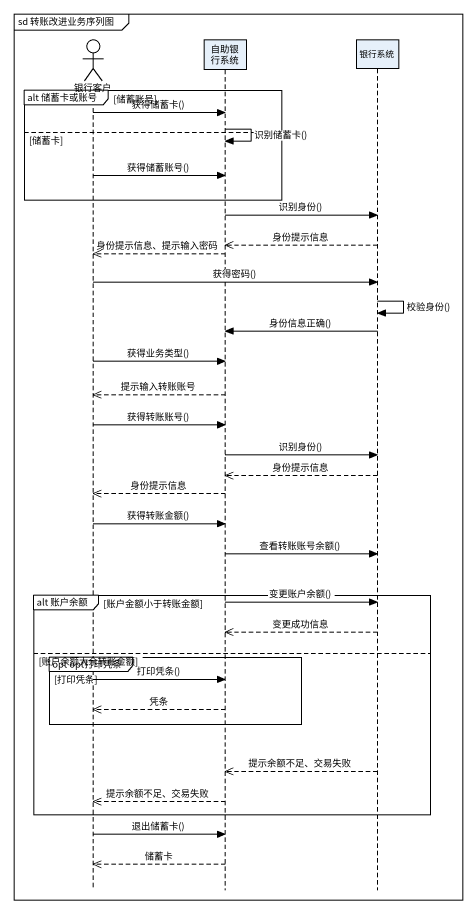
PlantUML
@startuml
mainframe sd 转账改进业务序列图
hide footbox
actor 银行客户
participant 自助银行系统
participant 银行系统

group alt 储蓄卡或账号 [储蓄账号]
  银行客户 -> 自助银行系统 : 获得储蓄卡()
  自助银行系统 -> 自助银行系统 : 识别储蓄卡()
else 储蓄卡
  银行客户 -> 自助银行系统 : 获得储蓄账号()
end
自助银行系统 -> 银行系统 : 识别身份()
银行系统 -->> 自助银行系统 : 身份提示信息
自助银行系统 -->> 银行客户 : 身份提示信息、提示输入密码
银行客户 -> 银行系统 : 获得密码()
银行系统 -> 银行系统 : 校验身份()
银行系统 -> 自助银行系统 : 身份信息正确()
银行客户 -> 自助银行系统 : 获得业务类型()
自助银行系统 -->> 银行客户 : 提示输入转账账号
银行客户 -> 自助银行系统 : 获得转账账号()
自助银行系统 -> 银行系统 : 识别身份()
银行系统 -->> 自助银行系统 : 身份提示信息
自助银行系统 -->> 银行客户 : 身份提示信息
银行客户 -> 自助银行系统 : 获得转账金额()
自助银行系统 -> 银行系统 : 查看转账账号余额()
group alt 账户余额 [账户金额小于转账金额]
  自助银行系统 -> 银行系统 : 变更账户余额()
  银行系统 -->> 自助银行系统 : 变更成功信息
else 账户余额大余转账金额
  group opt opt打印凭条 [打印凭条]
    银行客户 -> 自助银行系统 : 打印凭条()
    自助银行系统 -->> 银行客户 : 凭条
  end
  银行系统 -->> 自助银行系统 : 提示余额不足、交易失败
  自助银行系统 -->> 银行客户 : 提示余额不足、交易失败
end
银行客户 -> 自助银行系统 : 退出储蓄卡()
自助银行系统 -->> 银行客户 : 储蓄卡
@enduml
